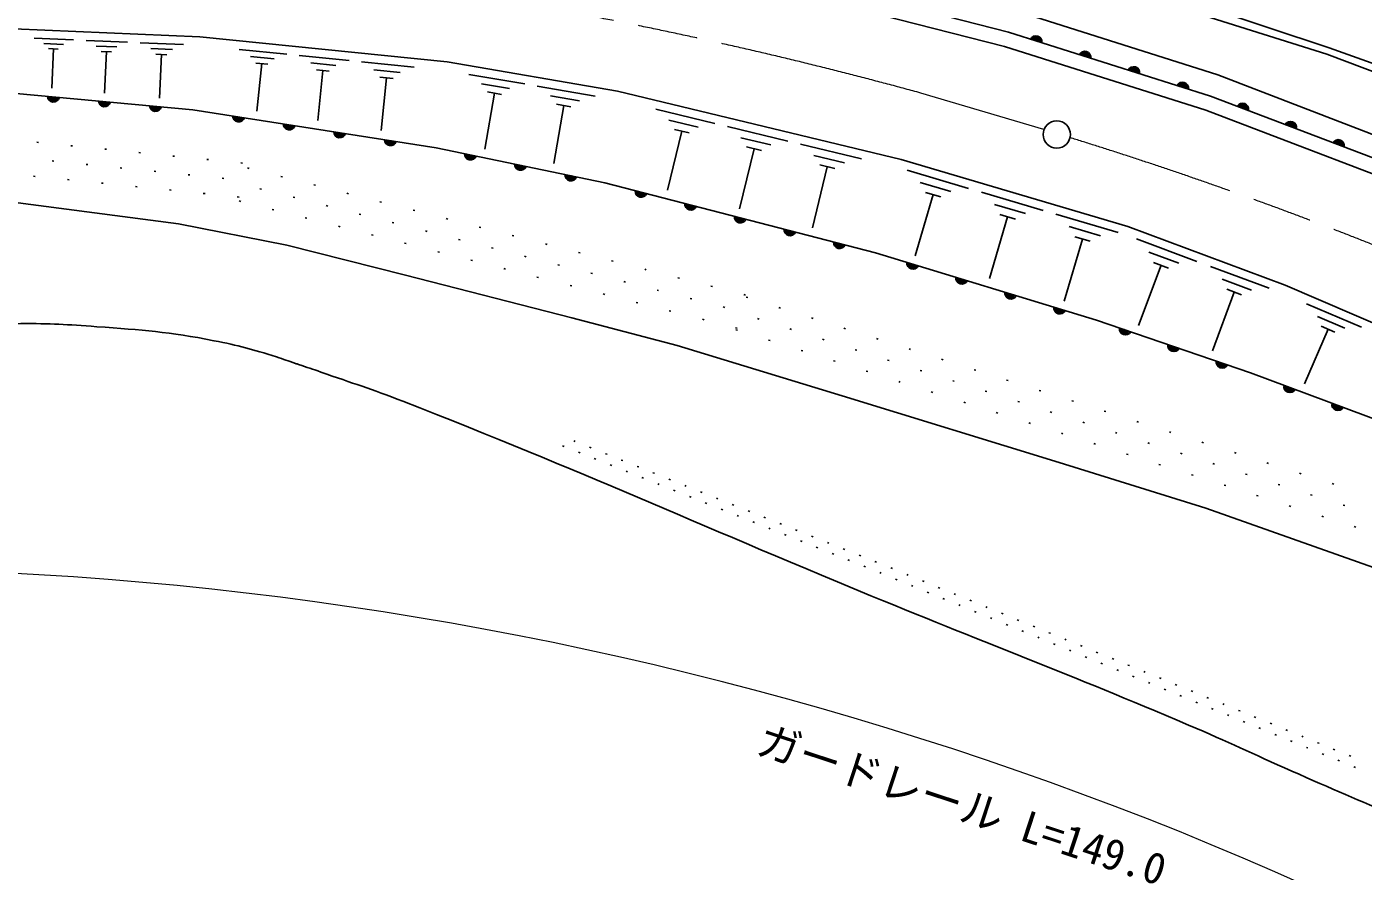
# Model space of a CAD drawing. Units: millimetres, scale not verified. Extents: x 40000 to 680000, y 20000 to 380000.
# Drawn here: x 407666 to 485938, y 259176 to 308652 of the extents above; entities that cross this region are included whole.
import ezdxf
from ezdxf.enums import TextEntityAlignment as Align

# ---------------------------------------------------------------- set-up
doc = ezdxf.new("R2010")
doc.units = ezdxf.units.MM
doc.header["$LTSCALE"] = 1000
doc.linetypes.add('CHAIN', pattern=[18.5, 12, -1.5, 3.5, -1.5])
for name, color, linetype, lineweight in [('M-BGD', 7, 'Continuous', 25), ('M-BMK', 2, 'CHAIN', 13), ('M-BMK-SRVR', 3, 'Continuous', 25), ('M-STR-HTXT', 7, 'Continuous', 13)]:
    doc.layers.add(name, color=color, linetype=linetype, lineweight=lineweight)
doc.styles.add('ＭＳ ゴシック', font='')
doc.styles.get('ＭＳ ゴシック').set_extended_font_data('MS Gothic')

msp = doc.modelspace()

# ---------------------------------------------------------------- linework, layer by layer
at = {"layer": 'M-BGD'}
for p, q in [((408102, 307980), (410406, 307881)), ((408666, 307667), (409818, 307618)), ((411145, 307849), (413570, 307745)), ((414306, 307713), (416855, 307604)), ((408941, 307367), (409517, 307342)), ((409229, 307354), (409130, 305050)), ((411738, 307520), (412950, 307468)), ((412028, 307204), (412634, 307178)), ((412331, 307191), (412227, 304767)), ((414930, 307367), (416204, 307312)), ((415235, 307035), (415872, 307007)), ((415554, 307021), (415444, 304472)), ((420116, 307325), (422895, 307041)), ((420775, 306907), (422165, 306765)), ((423614, 306968), (426547, 306669)), ((421087, 306524), (421782, 306453)), ((421435, 306488), (421151, 303709)), ((424310, 306527), (425776, 306377)), ((424639, 306123), (425372, 306048)), ((425006, 306085), (424707, 303153)), ((427263, 306596), (430355, 306281)), ((427996, 306131), (429543, 305973)), ((428343, 305705), (429117, 305626)), ((428730, 305665), (428415, 302573)), ((433553, 305861), (436832, 305298)), ((434302, 305311), (435941, 305029)), ((435051, 304760), (434488, 301481)), ((434642, 304830), (435461, 304689)), ((437563, 305172), (440955, 304589)), ((438339, 304602), (440034, 304311)), ((439114, 304033), (438531, 300641)), ((438690, 304105), (439538, 303960)), ((444505, 303817), (447964, 302984)), ((445265, 303176), (446995, 302760)), ((446026, 302535), (445193, 299076)), ((445594, 302640), (446459, 302431)), ((448714, 302803), (452230, 301956)), ((449487, 302152), (451245, 301728)), ((408361, 301874), (408261, 301884)), ((410350, 301672), (410251, 301682)), ((412340, 301470), (412241, 301480)), ((450260, 301501), (449413, 297985)), ((449821, 301607), (450700, 301395)), ((452979, 301776), (456552, 300915)), ((409255, 300778), (409155, 300788)), ((411244, 300576), (411145, 300586)), ((414330, 301268), (414231, 301278)), ((416320, 301067), (416220, 301077)), ((418310, 300865), (418210, 300875)), ((420299, 300663), (420200, 300673)), ((453765, 301114), (455551, 300684)), ((408159, 299884), (408059, 299894)), ((413234, 300374), (413135, 300384)), ((415224, 300172), (415125, 300183)), ((417214, 299971), (417114, 299981)), ((419204, 299769), (419104, 299779)), ((420698, 300355), (420602, 300380)), ((422636, 299860), (422539, 299885)), ((454551, 300452), (453690, 296879)), ((454104, 300560), (454997, 300345)), ((459228, 300245), (462817, 299182)), ((410149, 299682), (410049, 299692)), ((412138, 299480), (412039, 299490)), ((414128, 299278), (414029, 299289)), ((416118, 299077), (416019, 299087)), ((421420, 299139), (421323, 299164)), ((424574, 299366), (424477, 299390)), ((459992, 299530), (461787, 298999)), ((418108, 298875), (418008, 298885)), ((420098, 298673), (419998, 298683)), ((420203, 298418), (420107, 298442)), ((423358, 298644), (423261, 298669)), ((426512, 298871), (426415, 298895)), ((428450, 298376), (428353, 298400)), ((460757, 298816), (459694, 295226)), ((460308, 298949), (461206, 298683)), ((463571, 298959), (467188, 297888)), ((464341, 298239), (466150, 297704)), ((422141, 297923), (422044, 297947)), ((424079, 297428), (423982, 297452)), ((425295, 298149), (425199, 298174)), ((427233, 297654), (427136, 297679)), ((430387, 297881), (430291, 297906)), ((465112, 297520), (464041, 293903)), ((464660, 297653), (465564, 297386)), ((467941, 297666), (471586, 296587)), ((426017, 296933), (425920, 296958)), ((429171, 297159), (429074, 297184)), ((431109, 296664), (431012, 296689)), ((432325, 297386), (432228, 297411)), ((434263, 296891), (434166, 296916)), ((468717, 296940), (470540, 296401)), ((427955, 296438), (427858, 296463)), ((429892, 295943), (429796, 295968)), ((433047, 296170), (432950, 296194)), ((436201, 296396), (436104, 296421)), ((438139, 295901), (438042, 295926)), ((469494, 296215), (468415, 292570)), ((469038, 296350), (469949, 296080)), ((472661, 296218), (476187, 294904)), ((431830, 295448), (431733, 295473)), ((434984, 295675), (434888, 295699)), ((436922, 295180), (436825, 295204)), ((440076, 295406), (439980, 295431)), ((473378, 295449), (475141, 294792)), ((433768, 294953), (433671, 294978)), ((435706, 294458), (435609, 294483)), ((438860, 294685), (438763, 294710)), ((442014, 294911), (441917, 294936)), ((443952, 294416), (443855, 294441)), ((474096, 294679), (472782, 291153)), ((473655, 294844), (474536, 294515)), ((476983, 294608), (480418, 293328)), ((437644, 293963), (437547, 293988)), ((440798, 294190), (440701, 294215)), ((442736, 293695), (442639, 293720)), ((445890, 293922), (445793, 293946)), ((477681, 293858), (479399, 293218)), ((439581, 293468), (439485, 293493)), ((441519, 292974), (441422, 292998)), ((444673, 293200), (444577, 293225)), ((447828, 293427), (447731, 293451)), ((449765, 292932), (449668, 292956)), ((449903, 292779), (449808, 292809)), ((478380, 293109), (477100, 289674)), ((477951, 293269), (478810, 292949)), ((443457, 292479), (443360, 292503)), ((445395, 291984), (445298, 292008)), ((446611, 292705), (446514, 292730)), ((448549, 292210), (448452, 292235)), ((451809, 292172), (451714, 292202)), ((482622, 292424), (485825, 291046)), ((447333, 291489), (447236, 291514)), ((450553, 291523), (450458, 291553)), ((453715, 291565), (453620, 291595)), ((483250, 291679), (484852, 290990)), ((449270, 290994), (449174, 291019)), ((449297, 290873), (449201, 290904)), ((452459, 290916), (452363, 290946)), ((455620, 290958), (455525, 290988)), ((483879, 290934), (482501, 287731)), ((483478, 291106), (484279, 290762)), ((451202, 290266), (451107, 290297)), ((453108, 289659), (453013, 289690)), ((454364, 290309), (454269, 290339)), ((456270, 289702), (456175, 289732)), ((457526, 290351), (457431, 290381)), ((459432, 289744), (459337, 289774)), ((455014, 289052), (454918, 289083)), ((458176, 289095), (458080, 289125)), ((461338, 289137), (461242, 289167)), ((456919, 288445), (456824, 288476)), ((460081, 288488), (459986, 288518)), ((463243, 288530), (463148, 288560)), ((458825, 287838), (458730, 287869)), ((460731, 287231), (460635, 287262)), ((461987, 287881), (461892, 287911)), ((463893, 287274), (463797, 287304)), ((465149, 287923), (465054, 287953)), ((467055, 287316), (466959, 287346)), ((462636, 286624), (462541, 286655)), ((465798, 286667), (465703, 286697)), ((468960, 286709), (468865, 286739)), ((464542, 286017), (464447, 286048)), ((467704, 286060), (467609, 286090)), ((470866, 286102), (470771, 286132)), ((466448, 285410), (466352, 285441)), ((469610, 285453), (469514, 285483)), ((472772, 285495), (472676, 285525)), ((474677, 284888), (474582, 284918)), ((439792, 284346), (439699, 284383)), ((468353, 284803), (468258, 284834)), ((470259, 284196), (470164, 284227)), ((471515, 284846), (471420, 284876)), ((473421, 284239), (473326, 284269)), ((476583, 284281), (476488, 284311)), ((439142, 284067), (439049, 284104)), ((440070, 283696), (439977, 283733)), ((440720, 283974), (440627, 284012)), ((440999, 283324), (440906, 283362)), ((441649, 283603), (441556, 283640)), ((472165, 283589), (472069, 283620)), ((475327, 283632), (475231, 283662)), ((478489, 283674), (478393, 283704)), ((441927, 282953), (441834, 282990)), ((442577, 283232), (442484, 283269)), ((442856, 282582), (442763, 282619)), ((443505, 282860), (443413, 282897)), ((474070, 282982), (473975, 283013)), ((477232, 283025), (477137, 283055)), ((480394, 283067), (480299, 283097)), ((443784, 282210), (443691, 282247)), ((444434, 282489), (444341, 282526)), ((444713, 281839), (444620, 281876)), ((445362, 282117), (445270, 282155)), ((446291, 281746), (446198, 281783)), ((475976, 282375), (475881, 282406)), ((477882, 281768), (477786, 281799)), ((479138, 282418), (479043, 282448)), ((481044, 281811), (480948, 281841)), ((482300, 282460), (482205, 282491)), ((484206, 281853), (484110, 281884)), ((445641, 281468), (445548, 281505)), ((446569, 281096), (446477, 281133)), ((447219, 281375), (447127, 281412)), ((448148, 281003), (448055, 281040)), ((479787, 281161), (479692, 281192)), ((482949, 281204), (482854, 281234)), ((447498, 280725), (447405, 280762)), ((448426, 280353), (448334, 280390)), ((449076, 280632), (448983, 280669)), ((450005, 280261), (449912, 280298)), ((481693, 280554), (481598, 280585)), ((484855, 280597), (484760, 280627)), ((449355, 279982), (449262, 280019)), ((450283, 279611), (450191, 279648)), ((450933, 279889), (450840, 279926)), ((451862, 279518), (451769, 279555)), ((483599, 279948), (483503, 279978)), ((451212, 279239), (451119, 279276)), ((452140, 278868), (452047, 278905)), ((452790, 279146), (452697, 279183)), ((453719, 278775), (453626, 278812)), ((485504, 279341), (485409, 279371)), ((453069, 278496), (452976, 278534)), ((453997, 278125), (453904, 278162)), ((454647, 278404), (454554, 278441)), ((455576, 278032), (455483, 278069)), ((454926, 277754), (454833, 277791)), ((455854, 277382), (455761, 277419)), ((456504, 277661), (456411, 277698)), ((457433, 277289), (457340, 277327)), ((456783, 277011), (456690, 277048)), ((457711, 276639), (457618, 276677)), ((457714, 276635), (457621, 276673)), ((458366, 276908), (458274, 276946)), ((459291, 276529), (459199, 276567)), ((458639, 276256), (458547, 276294)), ((459564, 275876), (459472, 275914)), ((460217, 276150), (460124, 276187)), ((460490, 275497), (460397, 275535)), ((461142, 275770), (461050, 275808)), ((461415, 275118), (461323, 275156)), ((462067, 275391), (461975, 275429)), ((462340, 274739), (462248, 274777)), ((462993, 275012), (462900, 275050)), ((463266, 274360), (463173, 274398)), ((463918, 274633), (463826, 274671)), ((464191, 273981), (464099, 274019)), ((464843, 274254), (464751, 274292)), ((465116, 273602), (465024, 273639)), ((465769, 273875), (465676, 273913)), ((466042, 273222), (465949, 273260)), ((466694, 273495), (466602, 273533)), ((466967, 272843), (466875, 272881)), ((467619, 273116), (467527, 273154)), ((467892, 272464), (467800, 272502)), ((468545, 272737), (468452, 272775)), ((469470, 272358), (469378, 272396)), ((468818, 272085), (468725, 272123)), ((469743, 271706), (469651, 271744)), ((470395, 271979), (470303, 272017)), ((471321, 271600), (471228, 271638)), ((470668, 271327), (470576, 271365)), ((471594, 270947), (471501, 270985)), ((472246, 271221), (472154, 271258)), ((473171, 270841), (473079, 270879)), ((472519, 270568), (472427, 270606)), ((473444, 270189), (473352, 270227)), ((474097, 270462), (474004, 270500)), ((475022, 270083), (474930, 270121)), ((474370, 269810), (474277, 269848)), ((475295, 269431), (475203, 269469)), ((475947, 269704), (475855, 269742)), ((476873, 269325), (476780, 269363)), ((476220, 269052), (476128, 269090)), ((477146, 268673), (477053, 268710)), ((477798, 268946), (477706, 268984)), ((478723, 268566), (478631, 268604)), ((478071, 268293), (477979, 268331)), ((478996, 267914), (478904, 267952)), ((479649, 268187), (479556, 268225)), ((480574, 267808), (480482, 267846)), ((479922, 267535), (479829, 267573)), ((480847, 267156), (480755, 267194)), ((481499, 267429), (481407, 267467)), ((482425, 267050), (482332, 267088)), ((481772, 266777), (481680, 266815)), ((482698, 266398), (482605, 266436)), ((483350, 266671), (483258, 266709)), ((484275, 266292), (484183, 266329)), ((483623, 266018), (483531, 266056)), ((484548, 265639), (484456, 265677)), ((485201, 265912), (485108, 265950)), ((485474, 265260), (485381, 265298))]:
    msp.add_line(p, q, dxfattribs=at)
for points in [[(403747, 321095), (410424, 320651), (414731, 320283), (417317, 319978), (434168, 319659), (439660, 318666), (445989, 317512), (453561, 315620), (459094, 314247), (467532, 311829), (476652, 309287), (483809, 307045), (493432, 303414), (499184, 300469), (507432, 296390), (509210, 295365), (512564, 293123), (512383, 292419), (520551, 287296), (528952, 282133), (534627, 278670), (543538, 273062)], [(404008, 321509), (410461, 321130), (414780, 320761), (417112, 320487), (434215, 320139), (439745, 319139), (446091, 317982), (453677, 316086), (459218, 314711), (467662, 312291), (476764, 309799), (483950, 307414), (488042, 305944), (493627, 303854), (499455, 300962), (507714, 296866), (509362, 295970), (513342, 293394), (513055, 292564), (520805, 287705), (529203, 282543), (534880, 279078), (543795, 273446)], [(542755, 271892), (534628, 277350), (526231, 282629), (513741, 289797), (506633, 293505), (492470, 300026), (477420, 305838), (465530, 309593), (451935, 313086), (439531, 315691), (428193, 317532), (416897, 318810), (403484, 319705), (390313, 319880), (374735, 319796)], [(542136, 270967), (533960, 276355), (525677, 281700), (513162, 288767), (506143, 292468), (492000, 298872), (476987, 304593), (465167, 308326), (451636, 311803), (439290, 314396), (428013, 316226), (416776, 317499), (403460, 318461), (390311, 318563), (374710, 318496)], [(374693, 317576), (390304, 317709), (403423, 317526), (416695, 316639), (427871, 315204), (439164, 313507), (451439, 310946), (464929, 307484), (476715, 303770), (491643, 298061), (505695, 291538), (512740, 288015), (525137, 280819), (533398, 275489), (541581, 270138)], [(265121, 297234), (288171, 301767), (302822, 304767), (311708, 306304), (321771, 307721), (329293, 308549), (346122, 308317), (381211, 308530), (406904, 308532), (417801, 308063), (432287, 306586), (442260, 304872), (458885, 300867), (472159, 296939), (481371, 293506), (491531, 289135), (508168, 280984), (517233, 275942), (524310, 271553), (537156, 263455)], [(266187, 291559), (289257, 295934), (303905, 299124), (312561, 300987), (322427, 302605), (325685, 302985), (329548, 303235), (346201, 303817), (381136, 304952), (397018, 305092), (407044, 304740), (417389, 303792), (431642, 301562), (441518, 299509), (457376, 295410), (470322, 291467), (479324, 288384), (489547, 284565), (500757, 279680), (506193, 277013), (515081, 271822), (522082, 267381), (534307, 259208)], [(406722, 298395), (416560, 297101), (422895, 295849), (429853, 294093), (439591, 291605), (445752, 289979), (455422, 287033), (468123, 283117), (476727, 280443), (486862, 276853), (497866, 272542), (503514, 269896), (509530, 266750), (514253, 263587), (530169, 253040)]]:
    msp.add_lwpolyline(points, dxfattribs=at)
for centre, radius, start, end in [((466770, 307763), 354, 351.27125, 153.67642), ((466770, 307763), 283, 353.49529, 151.45239), ((466770, 307763), 212, 357.24161, 147.70606), ((466770, 307763), 142, 4.95334, 139.99433), ((466770, 307763), 100, 15.271, 129.67667), ((469630, 306860), 354, 351.27125, 153.67642), ((469630, 306860), 283, 353.49529, 151.45239), ((469630, 306860), 212, 357.24161, 147.70606), ((469630, 306860), 142, 4.95334, 139.99433), ((469630, 306860), 100, 15.271, 129.67667), ((472491, 305956), 354, 351.27125, 153.67642), ((472491, 305956), 283, 353.49529, 151.45239), ((472491, 305956), 212, 357.24161, 147.70606), ((472491, 305956), 142, 4.95334, 139.99433), ((472491, 305956), 100, 15.271, 129.67667), ((475352, 305053), 354, 351.27125, 153.67642), ((475352, 305053), 283, 353.49529, 151.45239), ((475352, 305053), 212, 357.24161, 147.70606), ((409234, 304594), 354, 183.565, 345.97018), ((409234, 304594), 283, 185.78904, 343.74614), ((409234, 304594), 212, 189.53537, 339.99982), ((409234, 304594), 142, 197.2471, 332.28809), ((409234, 304594), 100, 207.56476, 321.97042), ((475352, 305053), 142, 4.95334, 139.99433), ((475352, 305053), 100, 15.271, 129.67667), ((412222, 304320), 354, 183.565, 345.97018), ((412222, 304320), 283, 185.78904, 343.74614), ((412222, 304320), 212, 189.53537, 339.99982), ((412222, 304320), 142, 197.2471, 332.28809), ((412222, 304320), 100, 207.56476, 321.97042), ((415209, 304047), 354, 183.565, 345.97018), ((415209, 304047), 283, 185.78904, 343.74614), ((415209, 304047), 212, 189.53537, 339.99982), ((415209, 304047), 142, 197.2471, 332.28809), ((415209, 304047), 100, 207.56476, 321.97042), ((478867, 303819), 354, 347.93684, 150.34202), ((478867, 303819), 283, 350.16088, 148.11798), ((478867, 303819), 212, 353.90721, 144.37166), ((478867, 303819), 142, 1.61894, 136.65993), ((478867, 303819), 100, 11.9366, 126.34226), ((420078, 303427), 354, 179.90523, 342.3104), ((420078, 303427), 283, 182.12926, 340.08637), ((420078, 303427), 212, 185.87559, 336.34004), ((420078, 303427), 142, 193.58732, 328.62831), ((420078, 303427), 100, 203.90498, 318.31065), ((423042, 302963), 354, 179.90523, 342.3104), ((423042, 302963), 283, 182.12926, 340.08637), ((423042, 302963), 212, 185.87559, 336.34004), ((423042, 302963), 142, 193.58732, 328.62831), ((423042, 302963), 100, 203.90498, 318.31065), ((481671, 302751), 354, 347.93684, 150.34202), ((481671, 302751), 283, 350.16088, 148.11798), ((481671, 302751), 212, 353.90721, 144.37166), ((426006, 302499), 354, 179.90523, 342.3104), ((426006, 302499), 283, 182.12926, 340.08637), ((426006, 302499), 212, 185.87559, 336.34004), ((426006, 302499), 142, 193.58732, 328.62831), ((426006, 302499), 100, 203.90498, 318.31065), ((481671, 302751), 142, 1.61894, 136.65993), ((481671, 302751), 100, 11.9366, 126.34226), ((428970, 302035), 354, 179.90523, 342.3104), ((428970, 302035), 283, 182.12926, 340.08637), ((428970, 302035), 212, 185.87559, 336.34004), ((428970, 302035), 142, 193.58732, 328.62831), ((428970, 302035), 100, 203.90498, 318.31065), ((484474, 301682), 354, 347.93684, 150.34202), ((484474, 301682), 283, 350.16088, 148.11798), ((484474, 301682), 212, 353.90721, 144.37166), ((484474, 301682), 142, 1.61894, 136.65993), ((484474, 301682), 100, 11.9366, 126.34226), ((433654, 301200), 354, 177.05327, 339.45845), ((433654, 301200), 283, 179.27731, 337.23441), ((433654, 301200), 212, 183.02364, 333.48808), ((433654, 301200), 142, 190.73537, 325.77635), ((433654, 301200), 100, 201.05303, 315.45869), ((436591, 300589), 354, 177.05327, 339.45845), ((436591, 300589), 283, 179.27731, 337.23441), ((436591, 300589), 212, 183.02364, 333.48808), ((436591, 300589), 142, 190.73537, 325.77635), ((436591, 300589), 100, 201.05303, 315.45869), ((439528, 299978), 354, 177.05327, 339.45845), ((439528, 299978), 283, 179.27731, 337.23441), ((439528, 299978), 212, 183.02364, 333.48808), ((439528, 299978), 142, 190.73537, 325.77635), ((439528, 299978), 100, 201.05303, 315.45869), ((443652, 299014), 354, 174.30272, 336.7079), ((443652, 299014), 283, 176.52676, 334.48386), ((443652, 299014), 212, 180.27309, 330.73754), ((443652, 299014), 142, 187.98482, 323.02581), ((443652, 299014), 100, 198.30248, 312.70814), ((446556, 298263), 354, 174.30272, 336.7079), ((446556, 298263), 283, 176.52676, 334.48386), ((446556, 298263), 212, 180.27309, 330.73754), ((446556, 298263), 142, 187.98482, 323.02581), ((446556, 298263), 100, 198.30248, 312.70814), ((449461, 297512), 354, 174.30272, 336.7079), ((449461, 297512), 283, 176.52676, 334.48386), ((449461, 297512), 212, 180.27309, 330.73754), ((449461, 297512), 142, 187.98482, 323.02581), ((449461, 297512), 100, 198.30248, 312.70814), ((452365, 296761), 354, 174.30272, 336.7079), ((452365, 296761), 283, 176.52676, 334.48386), ((452365, 296761), 212, 180.27309, 330.73754), ((452365, 296761), 142, 187.98482, 323.02581), ((452365, 296761), 100, 198.30248, 312.70814), ((455270, 296010), 354, 174.30272, 336.7079), ((455270, 296010), 283, 176.52676, 334.48386), ((455270, 296010), 212, 180.27309, 330.73754), ((455270, 296010), 142, 187.98482, 323.02581), ((455270, 296010), 100, 198.30248, 312.70814), ((459560, 294801), 354, 171.85901, 334.26419), ((459560, 294801), 283, 174.08305, 332.04015), ((459560, 294801), 212, 177.82938, 328.29382), ((459560, 294801), 142, 185.54111, 320.58209), ((459560, 294801), 100, 195.85877, 310.26443), ((462430, 293927), 354, 171.85901, 334.26419), ((462430, 293927), 283, 174.08305, 332.04015), ((462430, 293927), 212, 177.82938, 328.29382), ((462430, 293927), 142, 185.54111, 320.58209), ((462430, 293927), 100, 195.85877, 310.26443), ((465300, 293053), 354, 171.85901, 334.26419), ((465300, 293053), 283, 174.08305, 332.04015), ((465300, 293053), 212, 177.82938, 328.29382), ((465300, 293053), 142, 185.54111, 320.58209), ((465300, 293053), 100, 195.85877, 310.26443), ((468170, 292179), 354, 171.85901, 334.26419), ((468170, 292179), 283, 174.08305, 332.04015), ((468170, 292179), 212, 177.82938, 328.29382), ((468170, 292179), 142, 185.54111, 320.58209), ((468170, 292179), 100, 195.85877, 310.26443), ((472003, 290949), 354, 169.89299, 332.29816), ((472003, 290949), 283, 172.11702, 330.07412), ((472003, 290949), 212, 175.86335, 326.3278), ((472003, 290949), 142, 183.57508, 318.61607), ((472003, 290949), 100, 193.89274, 308.29841), ((474841, 289977), 354, 169.89299, 332.29816), ((474841, 289977), 283, 172.11702, 330.07412), ((474841, 289977), 212, 175.86335, 326.3278), ((474841, 289977), 142, 183.57508, 318.61607), ((474841, 289977), 100, 193.89274, 308.29841), ((477679, 289005), 354, 169.89299, 332.29816), ((477679, 289005), 283, 172.11702, 330.07412), ((477679, 289005), 212, 175.86335, 326.3278), ((477679, 289005), 142, 183.57508, 318.61607), ((477679, 289005), 100, 193.89274, 308.29841), ((481644, 287575), 354, 168.31261, 330.71779), ((481644, 287575), 283, 170.53665, 328.49375), ((481644, 287575), 212, 174.28297, 324.74742), ((481644, 287575), 142, 181.9947, 317.03569), ((481644, 287575), 100, 192.31237, 306.71803), ((484455, 286525), 354, 168.31261, 330.71779), ((484455, 286525), 283, 170.53665, 328.49375), ((484455, 286525), 212, 174.28297, 324.74742), ((484455, 286525), 142, 181.9947, 317.03569), ((484455, 286525), 100, 192.31237, 306.71803)]:
    msp.add_arc(centre, radius, start, end, dxfattribs=at)
msp.add_open_spline([(284031, 288171), (285924, 288241), (286484, 288274), (288052, 288179), (289365, 288099), (290090, 287922), (291401, 287816), (291707, 287791), (291879, 287789), (292184, 287766), (293601, 287660), (294388, 287460), (295809, 287448), (299280, 287420), (301225, 287662), (304677, 288028), (305050, 288068), (305258, 288105), (305630, 288156), (305978, 288205), (306173, 288228), (306520, 288284), (307592, 288458), (308189, 288578), (309253, 288795), (311609, 289276), (312904, 289659), (315260, 290136), (316360, 290358), (316983, 290450), (318088, 290647), (318659, 290748), (318979, 290805), (319550, 290902), (322722, 291441), (324501, 291736), (327687, 292181), (328340, 292272), (328714, 292256), (329371, 292310), (333029, 292608), (335071, 292868), (338734, 293097), (342011, 293301), (343856, 293288), (347139, 293247), (351091, 293199), (353303, 293066), (357248, 292843), (362366, 292554), (365210, 292006), (370334, 291835), (372964, 291747), (374440, 291883), (377071, 291835), (380156, 291778), (381881, 291629), (384961, 291438), (387235, 291298), (388502, 291112), (390779, 291006), (393014, 290902), (394269, 290934), (396507, 290934), (398660, 290934), (399867, 290943), (402019, 291006), (404089, 291066), (405244, 291241), (407315, 291258), (409054, 291273), (410029, 291203), (411764, 291079), (414458, 290887), (415980, 290781), (418630, 290259), (420078, 289974), (420881, 289757), (422287, 289309), (422724, 289169), (422964, 289075), (423400, 288928), (423474, 288903), (423516, 288890), (423590, 288865), (424100, 288693), (424387, 288600), (424894, 288421), (426771, 287758), (427840, 287432), (429695, 286709), (440497, 282497), (446383, 279731), (457106, 275321), (464362, 272337), (468488, 270814), (475707, 267741), (478085, 266729), (479388, 266095), (481749, 265044), (486344, 262998), (488994, 262014), (493515, 259810), (494384, 259386), (494860, 259129), (495709, 258667), (495797, 258620), (495845, 258590), (495932, 258540), (496019, 258491), (496067, 258462), (496155, 258414), (496513, 258213), (496725, 258119), (497077, 257906), (501227, 255385), (503576, 253993), (507509, 251144), (510554, 248939), (512082, 247470), (514984, 245080), (515460, 244688), (515718, 244457), (516193, 244064), (517632, 242870), (518383, 242132), (519883, 241015), (520461, 240585), (520653, 240437), (521378, 239936)], degree=3, knots=[0, 0, 0, 0, 1, 1, 1, 2, 2, 2, 3, 3, 3, 4, 4, 4, 5, 5, 5, 6, 6, 6, 7, 7, 7, 8, 8, 8, 9, 9, 9, 10, 10, 10, 11, 11, 11, 12, 12, 12, 13, 13, 13, 14, 14, 14, 15, 15, 15, 16, 16, 16, 17, 17, 17, 18, 18, 18, 19, 19, 19, 20, 20, 20, 21, 21, 21, 22, 22, 22, 23, 23, 23, 24, 24, 24, 25, 25, 25, 26, 26, 26, 27, 27, 27, 28, 28, 28, 29, 29, 29, 30, 30, 30, 31, 31, 31, 32, 32, 32, 33, 33, 33, 34, 34, 34, 35, 35, 35, 36, 36, 36, 37, 37, 37, 38, 38, 38, 39, 39, 39, 40, 40, 40, 41, 41, 41, 42, 42, 42, 43, 43, 43, 43], dxfattribs=at)
at = {"layer": 'M-BMK'}
msp.add_line((467238, 302623), (460024, 304767), dxfattribs=at)
for centre, radius, start, end in [((391705, 55310), 258642, 74.68384, 81.40046), ((397758, 73127), 239780, 61.57835, 72.77476)]:
    msp.add_arc(centre, radius, start, end, dxfattribs=at)
at = {"layer": 'M-BMK-SRVR'}
msp.add_circle((467986, 302340), 800, dxfattribs=at)
at = {"layer": 'M-STR-HTXT'}
for centre, radius, start, end in [((394072, 54815), 299106, 55.66491, 94.26946), ((395661, 64431), 212500, 54.35766, 89.31783)]:
    msp.add_arc(centre, radius, start, end, dxfattribs=at)

# ---------------------------------------------------------------- texts
at = {"layer": 'M-STR-HTXT', "style": 'ＭＳ ゴシック'}
msp.add_text('ガードレール L=149.0', height=1833, rotation=341.831, dxfattribs=at).set_placement((461979, 261684), align=Align.BOTTOM_CENTER)

doc.saveas('drawing.dxf')
